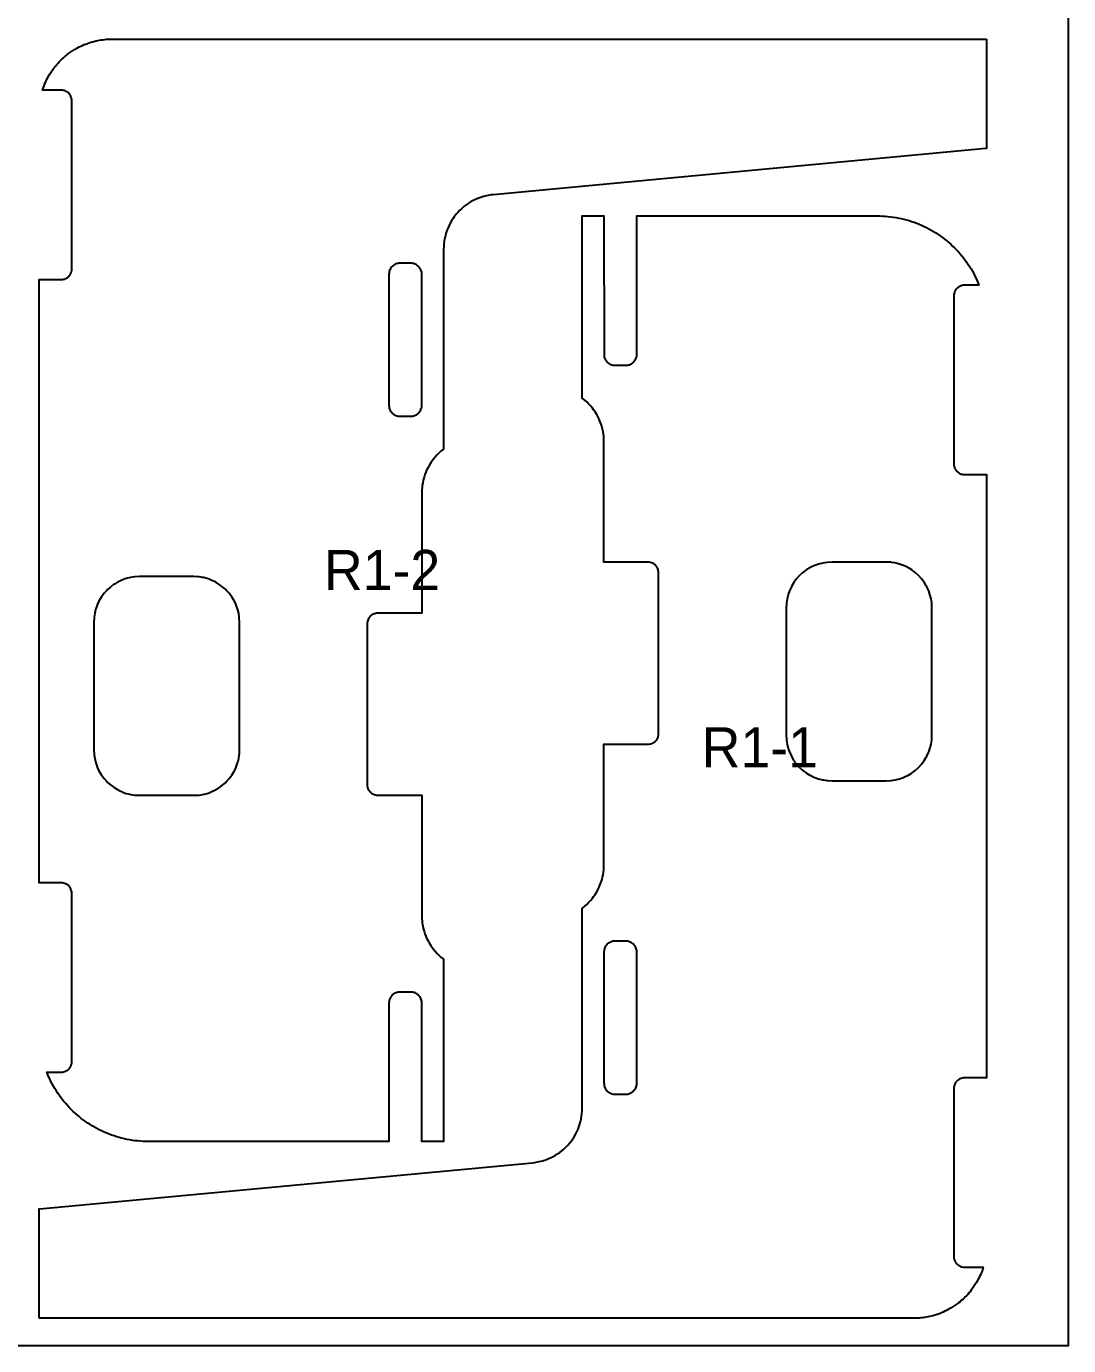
# Model space of a CAD drawing. Header units: millimetres. Extents: x 0 to 59980, y 0 to 1292.
# Drawn here: x 1868 to 2440, y 0 to 724 of the extents above; entities that cross this region are included whole.
import ezdxf

# ---------------------------------------------------------------- set-up
doc = ezdxf.new("R2010")
doc.units = ezdxf.units.MM
for name, color, linetype in [('CUT_IN', 5, 'Continuous'), ('CUT_OUT', 1, 'Continuous'), ('LABEL', 7, 'Continuous'), ('SHEET', 8, 'Continuous')]:
    doc.layers.add(name, color=color, linetype=linetype)

msp = doc.modelspace()

# ---------------------------------------------------------------- linework, layer by layer
at = {"layer": 'CUT_IN'}
for points in [[(2079, 510.01), (2079.59, 510.04), (2079.88, 510.07), (2080.46, 510.19), (2081.02, 510.36), (2081.57, 510.59), (2082.08, 510.86), (2082.57, 511.19), (2082.81, 511.37), (2083.03, 511.56), (2083.45, 511.98), (2083.64, 512.2), (2083.99, 512.68), (2084.29, 513.18), (2084.54, 513.71), (2084.74, 514.27), (2084.82, 514.55), (2084.94, 515.13), (2084.97, 515.42), (2085, 516.01), (2085, 588.01), (2084.97, 588.6), (2084.94, 588.89), (2084.82, 589.47), (2084.65, 590.03), (2084.54, 590.31), (2084.29, 590.84), (2084.15, 591.09), (2083.82, 591.58), (2083.64, 591.82), (2083.45, 592.04), (2083.03, 592.46), (2082.81, 592.65), (2082.33, 593), (2082.08, 593.16), (2081.83, 593.3), (2081.3, 593.55), (2081.02, 593.66), (2080.46, 593.83), (2079.88, 593.95), (2079.29, 594), (2073, 594.01), (2072.41, 593.98), (2072.12, 593.95), (2071.54, 593.83), (2070.98, 593.66), (2070.43, 593.43), (2069.92, 593.16), (2069.67, 593), (2069.19, 592.65), (2068.97, 592.46), (2068.76, 592.25), (2068.55, 592.04), (2068.36, 591.82), (2068.01, 591.34), (2067.85, 591.09), (2067.58, 590.58), (2067.35, 590.03), (2067.18, 589.47), (2067.06, 588.89), (2067.03, 588.6), (2067, 588.01), (2067, 516.01), (2067.03, 515.42), (2067.06, 515.13), (2067.18, 514.55), (2067.35, 513.99), (2067.46, 513.71), (2067.71, 513.18), (2068.01, 512.68), (2068.36, 512.2), (2068.55, 511.98), (2068.97, 511.56), (2069.19, 511.37), (2069.67, 511.02), (2069.92, 510.86), (2070.43, 510.59), (2070.98, 510.36), (2071.54, 510.19), (2072.12, 510.07), (2072.41, 510.04), (2073, 510.01), (2079, 510.01)], [(2300.71, 428.19), (2300.17, 427.96), (2298.22, 427.03), (2297.96, 426.89), (2296.36, 425.93), (2295.87, 425.6), (2294.14, 424.31), (2292.54, 422.87), (2292.12, 422.45), (2290.68, 420.85), (2289.22, 418.88), (2288.1, 417.03), (2287.83, 416.51), (2286.91, 414.55), (2286.8, 414.28), (2286.08, 412.25), (2286, 411.96), (2285.49, 409.87), (2285.16, 407.73), (2285.11, 407.15), (2285, 404.84), (2285, 335.14), (2285.13, 332.54), (2285.16, 332.25), (2285.49, 330.11), (2286.08, 327.73), (2286.8, 325.7), (2286.91, 325.43), (2287.83, 323.47), (2288.1, 322.95), (2289.06, 321.35), (2289.39, 320.86), (2290.68, 319.13), (2292.12, 317.53), (2292.54, 317.11), (2294.14, 315.67), (2296.11, 314.21), (2297.96, 313.09), (2298.48, 312.82), (2300.17, 312.02), (2300.71, 311.79), (2302.74, 311.07), (2304.84, 310.54), (2305.41, 310.43), (2307.26, 310.15), (2307.84, 310.1), (2310.15, 309.99), (2339.85, 309.99), (2342.45, 310.12), (2342.74, 310.15), (2344.88, 310.48), (2347.26, 311.07), (2349.29, 311.79), (2349.56, 311.9), (2351.52, 312.82), (2352.04, 313.09), (2353.64, 314.05), (2354.13, 314.38), (2355.86, 315.67), (2357.46, 317.11), (2357.88, 317.53), (2359.32, 319.13), (2360.78, 321.1), (2361.9, 322.95), (2362.17, 323.47), (2363.09, 325.43), (2363.2, 325.7), (2363.92, 327.73), (2364, 328.02), (2364.51, 330.11), (2364.84, 332.25), (2364.89, 332.83), (2365, 335.14), (2365, 404.84), (2364.87, 407.44), (2364.84, 407.73), (2364.51, 409.87), (2363.92, 412.25), (2363.2, 414.28), (2363.09, 414.55), (2362.17, 416.51), (2361.9, 417.03), (2360.94, 418.63), (2360.61, 419.12), (2359.32, 420.85), (2357.88, 422.45), (2357.46, 422.87), (2355.86, 424.31), (2353.89, 425.77), (2352.04, 426.89), (2351.52, 427.16), (2349.83, 427.96), (2349.29, 428.19), (2347.26, 428.91), (2345.16, 429.44), (2344.59, 429.55), (2342.74, 429.83), (2342.16, 429.88), (2339.85, 429.99), (2310.15, 429.99), (2307.55, 429.86), (2307.26, 429.83), (2305.12, 429.5), (2302.74, 428.91), (2300.71, 428.19)], [(1969.29, 303.81), (1969.83, 304.04), (1971.78, 304.97), (1972.04, 305.11), (1973.64, 306.07), (1974.13, 306.4), (1975.86, 307.69), (1977.46, 309.13), (1977.88, 309.55), (1979.32, 311.15), (1980.78, 313.12), (1981.9, 314.97), (1982.17, 315.49), (1983.09, 317.45), (1983.2, 317.72), (1983.92, 319.75), (1984, 320.04), (1984.51, 322.13), (1984.84, 324.27), (1984.89, 324.85), (1985, 327.16), (1985, 396.86), (1984.87, 399.46), (1984.84, 399.75), (1984.51, 401.89), (1983.92, 404.27), (1983.2, 406.3), (1983.09, 406.57), (1982.17, 408.53), (1981.9, 409.05), (1980.94, 410.65), (1980.61, 411.14), (1979.32, 412.87), (1977.88, 414.47), (1977.46, 414.89), (1975.86, 416.33), (1973.89, 417.79), (1972.04, 418.91), (1971.52, 419.18), (1969.83, 419.98), (1969.29, 420.21), (1967.26, 420.93), (1965.16, 421.46), (1964.59, 421.57), (1962.74, 421.85), (1962.16, 421.9), (1959.85, 422.01), (1930.15, 422.01), (1927.55, 421.88), (1927.26, 421.85), (1925.12, 421.52), (1922.74, 420.93), (1920.71, 420.21), (1920.44, 420.1), (1918.48, 419.18), (1917.96, 418.91), (1916.36, 417.95), (1915.87, 417.62), (1914.14, 416.33), (1912.54, 414.89), (1912.12, 414.47), (1910.68, 412.87), (1909.22, 410.9), (1908.1, 409.05), (1907.83, 408.53), (1906.91, 406.57), (1906.8, 406.3), (1906.08, 404.27), (1906, 403.98), (1905.49, 401.89), (1905.16, 399.75), (1905.11, 399.17), (1905, 396.86), (1905, 327.16), (1905.13, 324.56), (1905.16, 324.27), (1905.49, 322.13), (1906.08, 319.75), (1906.8, 317.72), (1906.91, 317.45), (1907.83, 315.49), (1908.1, 314.97), (1909.06, 313.37), (1909.39, 312.88), (1910.68, 311.15), (1912.12, 309.55), (1912.54, 309.13), (1914.14, 307.69), (1916.11, 306.23), (1917.96, 305.11), (1918.48, 304.84), (1920.17, 304.04), (1920.71, 303.81), (1922.74, 303.09), (1924.84, 302.56), (1925.41, 302.45), (1927.26, 302.17), (1927.84, 302.12), (1930.15, 302.01), (1959.85, 302.01), (1962.45, 302.14), (1962.74, 302.17), (1964.88, 302.5), (1967.26, 303.09), (1969.29, 303.81)], [(2191, 221.99), (2190.41, 221.96), (2190.12, 221.93), (2189.54, 221.81), (2188.98, 221.64), (2188.43, 221.41), (2187.92, 221.14), (2187.43, 220.81), (2187.19, 220.63), (2186.97, 220.44), (2186.55, 220.02), (2186.36, 219.8), (2186.01, 219.32), (2185.71, 218.82), (2185.46, 218.29), (2185.26, 217.73), (2185.18, 217.45), (2185.06, 216.87), (2185.03, 216.58), (2185, 215.99), (2185, 143.99), (2185.03, 143.4), (2185.06, 143.11), (2185.18, 142.53), (2185.35, 141.97), (2185.46, 141.69), (2185.71, 141.16), (2185.85, 140.91), (2186.18, 140.42), (2186.36, 140.18), (2186.55, 139.96), (2186.97, 139.54), (2187.19, 139.35), (2187.67, 139), (2187.92, 138.84), (2188.17, 138.7), (2188.7, 138.45), (2188.98, 138.34), (2189.54, 138.17), (2190.12, 138.05), (2190.71, 138), (2197, 137.99), (2197.59, 138.02), (2197.88, 138.05), (2198.46, 138.17), (2199.02, 138.34), (2199.57, 138.57), (2200.08, 138.84), (2200.33, 139), (2200.81, 139.35), (2201.03, 139.54), (2201.24, 139.75), (2201.45, 139.96), (2201.64, 140.18), (2201.99, 140.66), (2202.15, 140.91), (2202.42, 141.42), (2202.65, 141.97), (2202.82, 142.53), (2202.94, 143.11), (2202.97, 143.4), (2203, 143.99), (2203, 215.99), (2202.97, 216.58), (2202.94, 216.87), (2202.82, 217.45), (2202.65, 218.01), (2202.54, 218.29), (2202.29, 218.82), (2201.99, 219.32), (2201.64, 219.8), (2201.45, 220.02), (2201.03, 220.44), (2200.81, 220.63), (2200.33, 220.98), (2200.08, 221.14), (2199.57, 221.41), (2199.02, 221.64), (2198.46, 221.81), (2197.88, 221.93), (2197.59, 221.96), (2197, 221.99), (2191, 221.99)]]:
    msp.add_lwpolyline(points, close=True, dxfattribs=at)
at = {"layer": 'CUT_OUT'}
for points in [[(2394.99, 717), (2394.99, 657.02), (2394.6, 656.97), (2124.27, 631.63), (2122.88, 631.47), (2121.42, 631.23), (2119.69, 630.85), (2118.55, 630.54), (2118.27, 630.45), (2116.87, 629.99), (2115.76, 629.57), (2114.41, 628.98), (2112.82, 628.19), (2111.54, 627.46), (2110.54, 626.83), (2109.32, 625.99), (2108.15, 625.09), (2107.02, 624.13), (2105.74, 622.91), (2104.92, 622.06), (2103.95, 620.95), (2102.85, 619.55), (2102.17, 618.59), (2101.37, 617.35), (2100.64, 616.07), (2099.97, 614.75), (2099.24, 613.13), (2098.82, 612.03), (2098.26, 610.35), (2097.94, 609.21), (2097.55, 607.48), (2097.35, 606.31), (2097.13, 604.56), (2097.03, 603.08), (2097, 601.83), (2096.99, 492.02), (2095.55, 490.85), (2094.48, 489.89), (2093.45, 488.89), (2092.29, 487.62), (2091.38, 486.51), (2090.69, 485.59), (2089.88, 484.41), (2088.98, 482.94), (2088.43, 481.94), (2087.68, 480.39), (2087.22, 479.34), (2086.71, 478), (2086.27, 476.64), (2085.82, 474.98), (2085.52, 473.57), (2085.29, 472.16), (2085.15, 471.02), (2085.04, 469.59), (2085, 468.09), (2085, 402.01), (2061, 402.01), (2060.41, 401.98), (2060.12, 401.95), (2059.54, 401.83), (2058.98, 401.66), (2058.43, 401.43), (2057.92, 401.16), (2057.67, 401), (2057.19, 400.65), (2056.97, 400.46), (2056.76, 400.25), (2056.55, 400.04), (2056.36, 399.82), (2056.01, 399.34), (2055.85, 399.09), (2055.58, 398.58), (2055.35, 398.03), (2055.18, 397.47), (2055.06, 396.89), (2055.03, 396.6), (2055, 396.01), (2055, 308.01), (2055.03, 307.42), (2055.06, 307.13), (2055.18, 306.55), (2055.26, 306.27), (2055.46, 305.71), (2055.71, 305.18), (2055.85, 304.93), (2056.01, 304.68), (2056.36, 304.2), (2056.55, 303.98), (2056.97, 303.56), (2057.19, 303.37), (2057.67, 303.02), (2057.92, 302.86), (2058.43, 302.59), (2058.98, 302.36), (2059.26, 302.27), (2059.54, 302.19), (2060.12, 302.07), (2060.41, 302.04), (2061, 302.01), (2085, 302.01), (2085, 235.93), (2085.04, 234.43), (2085.15, 233), (2085.29, 231.86), (2085.52, 230.45), (2085.82, 229.04), (2086.27, 227.38), (2086.71, 226.02), (2087.22, 224.68), (2087.68, 223.63), (2088.43, 222.08), (2088.98, 221.08), (2089.88, 219.61), (2090.69, 218.43), (2091.38, 217.51), (2092.29, 216.4), (2093.45, 215.13), (2094.48, 214.13), (2095.55, 213.17), (2096.99, 212), (2096.99, 112.02), (2085, 112.01), (2084.99, 188.3), (2084.94, 188.89), (2084.82, 189.47), (2084.65, 190.03), (2084.54, 190.31), (2084.42, 190.58), (2084.15, 191.09), (2083.82, 191.58), (2083.64, 191.82), (2083.45, 192.04), (2083.03, 192.46), (2082.81, 192.65), (2082.33, 193), (2081.83, 193.3), (2081.3, 193.55), (2080.74, 193.75), (2080.46, 193.83), (2079.88, 193.95), (2079.59, 193.98), (2079, 194.01), (2072.71, 194), (2072.12, 193.95), (2071.54, 193.83), (2070.98, 193.66), (2070.7, 193.55), (2070.43, 193.43), (2069.92, 193.16), (2069.43, 192.83), (2069.19, 192.65), (2068.97, 192.46), (2068.55, 192.04), (2068.36, 191.82), (2068.01, 191.34), (2067.85, 191.09), (2067.71, 190.84), (2067.46, 190.31), (2067.35, 190.03), (2067.18, 189.47), (2067.06, 188.89), (2067.03, 188.6), (2067, 188.01), (2067, 112.01), (1934.98, 112.01), (1933.49, 112.03), (1932.02, 112.08), (1930.62, 112.17), (1929.08, 112.3), (1927.69, 112.46), (1926.23, 112.65), (1924.71, 112.9), (1923.26, 113.17), (1921.89, 113.46), (1920.46, 113.8), (1918.96, 114.19), (1917.55, 114.6), (1916.14, 115.05), (1914.75, 115.53), (1913.37, 116.04), (1912.07, 116.56), (1910.65, 117.17), (1909.31, 117.79), (1907.99, 118.43), (1906.68, 119.11), (1905.39, 119.82), (1904.12, 120.57), (1902.93, 121.3), (1901.7, 122.1), (1900.48, 122.93), (1899.23, 123.84), (1898.06, 124.73), (1896.91, 125.65), (1895.78, 126.6), (1894.73, 127.53), (1893.65, 128.53), (1892.6, 129.56), (1891.52, 130.66), (1890.52, 131.74), (1889.59, 132.79), (1888.64, 133.92), (1887.72, 135.07), (1886.83, 136.24), (1885.92, 137.49), (1885.09, 138.71), (1884.29, 139.94), (1883.56, 141.13), (1882.81, 142.4), (1882.1, 143.69), (1881.42, 145), (1880.78, 146.32), (1880.16, 147.66), (1879.55, 149.08), (1879.19, 150.01), (1887.29, 150.02), (1887.88, 150.07), (1888.46, 150.19), (1889.02, 150.36), (1889.3, 150.47), (1889.83, 150.72), (1890.33, 151.02), (1890.81, 151.37), (1891.03, 151.56), (1891.45, 151.98), (1891.64, 152.2), (1891.99, 152.68), (1892.15, 152.93), (1892.42, 153.44), (1892.54, 153.71), (1892.65, 153.99), (1892.82, 154.55), (1892.94, 155.13), (1892.97, 155.42), (1893, 156.01), (1893, 248.01), (1892.97, 248.6), (1892.94, 248.89), (1892.82, 249.47), (1892.74, 249.75), (1892.65, 250.03), (1892.42, 250.58), (1892.15, 251.09), (1891.99, 251.34), (1891.64, 251.82), (1891.45, 252.04), (1891.03, 252.46), (1890.81, 252.65), (1890.33, 253), (1890.08, 253.16), (1889.83, 253.3), (1889.3, 253.55), (1889.02, 253.66), (1888.46, 253.83), (1887.88, 253.95), (1887.59, 253.98), (1887, 254.01), (1875, 254.01), (1875, 585.01), (1887, 585.01), (1887.59, 585.04), (1887.88, 585.07), (1888.46, 585.19), (1889.02, 585.36), (1889.57, 585.59), (1890.08, 585.86), (1890.33, 586.02), (1890.81, 586.37), (1891.03, 586.56), (1891.45, 586.98), (1891.64, 587.2), (1891.99, 587.68), (1892.15, 587.93), (1892.42, 588.44), (1892.65, 588.99), (1892.74, 589.27), (1892.82, 589.55), (1892.94, 590.13), (1892.97, 590.42), (1893, 591.01), (1893, 683.01), (1892.97, 683.6), (1892.94, 683.89), (1892.82, 684.47), (1892.74, 684.75), (1892.65, 685.03), (1892.42, 685.58), (1892.15, 686.09), (1891.99, 686.34), (1891.64, 686.82), (1891.45, 687.04), (1891.03, 687.46), (1890.81, 687.65), (1890.33, 688), (1890.08, 688.16), (1889.83, 688.3), (1889.3, 688.55), (1888.74, 688.75), (1888.46, 688.83), (1887.88, 688.95), (1887.59, 688.98), (1887, 689.01), (1876.85, 689.01), (1877.03, 689.59), (1877.35, 690.52), (1877.69, 691.44), (1878.03, 692.28), (1878.42, 693.19), (1878.86, 694.15), (1879.25, 694.96), (1879.74, 695.9), (1880.71, 697.61), (1881.76, 699.26), (1882.89, 700.87), (1883.44, 701.59), (1884.1, 702.41), (1884.69, 703.11), (1885.39, 703.9), (1886.06, 704.62), (1886.69, 705.27), (1887.39, 705.95), (1888.11, 706.62), (1888.9, 707.32), (1889.6, 707.91), (1890.42, 708.57), (1891.14, 709.12), (1892.75, 710.25), (1894.4, 711.3), (1896.11, 712.27), (1897.05, 712.76), (1897.86, 713.15), (1898.82, 713.59), (1899.73, 713.98), (1900.57, 714.32), (1901.49, 714.66), (1903.35, 715.28), (1904.37, 715.57), (1906.27, 716.05), (1907.23, 716.25), (1908.2, 716.43), (1909.09, 716.57), (1910.14, 716.71), (1911.12, 716.82), (1912.02, 716.9), (1913.98, 717), (2394.99, 717)], [(1875.01, 15), (1875.01, 74.98), (1875.4, 75.03), (2145.73, 100.37), (2147.12, 100.53), (2148.58, 100.77), (2150.31, 101.15), (2151.45, 101.46), (2151.73, 101.55), (2153.13, 102.01), (2154.24, 102.43), (2155.59, 103.02), (2157.18, 103.81), (2158.46, 104.54), (2159.46, 105.17), (2160.68, 106.01), (2161.85, 106.91), (2162.98, 107.87), (2164.26, 109.09), (2165.08, 109.94), (2166.05, 111.05), (2167.15, 112.45), (2167.83, 113.41), (2168.63, 114.65), (2169.36, 115.93), (2170.03, 117.25), (2170.76, 118.87), (2171.18, 119.97), (2171.74, 121.65), (2172.06, 122.79), (2172.45, 124.52), (2172.65, 125.69), (2172.87, 127.44), (2172.97, 128.92), (2173, 130.17), (2173.01, 239.98), (2174.45, 241.15), (2175.52, 242.11), (2176.55, 243.11), (2177.71, 244.38), (2178.62, 245.49), (2179.31, 246.41), (2180.12, 247.59), (2181.02, 249.06), (2181.57, 250.06), (2182.32, 251.61), (2182.78, 252.66), (2183.29, 254), (2183.73, 255.36), (2184.18, 257.02), (2184.48, 258.43), (2184.71, 259.84), (2184.85, 260.98), (2184.96, 262.41), (2185, 263.91), (2185, 329.99), (2209, 329.99), (2209.59, 330.02), (2209.88, 330.05), (2210.46, 330.17), (2211.02, 330.34), (2211.57, 330.57), (2212.08, 330.84), (2212.33, 331), (2212.81, 331.35), (2213.03, 331.54), (2213.24, 331.75), (2213.45, 331.96), (2213.64, 332.18), (2213.99, 332.66), (2214.15, 332.91), (2214.42, 333.42), (2214.65, 333.97), (2214.82, 334.53), (2214.94, 335.11), (2214.97, 335.4), (2215, 335.99), (2215, 423.99), (2214.97, 424.58), (2214.94, 424.87), (2214.82, 425.45), (2214.74, 425.73), (2214.54, 426.29), (2214.29, 426.82), (2214.15, 427.07), (2213.99, 427.32), (2213.64, 427.8), (2213.45, 428.02), (2213.03, 428.44), (2212.81, 428.63), (2212.33, 428.98), (2212.08, 429.14), (2211.57, 429.41), (2211.02, 429.64), (2210.74, 429.73), (2210.46, 429.81), (2209.88, 429.93), (2209.59, 429.96), (2209, 429.99), (2185, 429.99), (2185, 496.07), (2184.96, 497.57), (2184.85, 499), (2184.71, 500.14), (2184.48, 501.55), (2184.18, 502.96), (2183.73, 504.62), (2183.29, 505.98), (2182.78, 507.32), (2182.32, 508.37), (2181.57, 509.92), (2181.02, 510.92), (2180.12, 512.39), (2179.31, 513.57), (2178.62, 514.49), (2177.71, 515.6), (2176.55, 516.87), (2175.52, 517.87), (2174.45, 518.83), (2173.01, 520), (2173.01, 619.98), (2185, 619.99), (2185.01, 543.7), (2185.06, 543.11), (2185.18, 542.53), (2185.35, 541.97), (2185.46, 541.69), (2185.58, 541.42), (2185.85, 540.91), (2186.18, 540.42), (2186.36, 540.18), (2186.55, 539.96), (2186.97, 539.54), (2187.19, 539.35), (2187.67, 539), (2188.17, 538.7), (2188.7, 538.45), (2189.26, 538.25), (2189.54, 538.17), (2190.12, 538.05), (2190.41, 538.02), (2191, 537.99), (2197.29, 538), (2197.88, 538.05), (2198.46, 538.17), (2199.02, 538.34), (2199.3, 538.45), (2199.57, 538.57), (2200.08, 538.84), (2200.57, 539.17), (2200.81, 539.35), (2201.03, 539.54), (2201.45, 539.96), (2201.64, 540.18), (2201.99, 540.66), (2202.15, 540.91), (2202.29, 541.16), (2202.54, 541.69), (2202.65, 541.97), (2202.82, 542.53), (2202.94, 543.11), (2202.97, 543.4), (2203, 543.99), (2203, 619.99), (2335.02, 619.99), (2336.51, 619.97), (2337.98, 619.92), (2339.38, 619.83), (2340.92, 619.7), (2342.31, 619.54), (2343.77, 619.35), (2345.29, 619.1), (2346.74, 618.83), (2348.11, 618.54), (2349.54, 618.2), (2351.04, 617.81), (2352.45, 617.4), (2353.86, 616.95), (2355.25, 616.47), (2356.63, 615.96), (2357.93, 615.44), (2359.35, 614.83), (2360.69, 614.21), (2362.01, 613.57), (2363.32, 612.89), (2364.61, 612.18), (2365.88, 611.43), (2367.07, 610.7), (2368.3, 609.9), (2369.52, 609.07), (2370.77, 608.16), (2371.94, 607.27), (2373.09, 606.35), (2374.22, 605.4), (2375.27, 604.47), (2376.35, 603.47), (2377.4, 602.44), (2378.48, 601.34), (2379.48, 600.26), (2380.41, 599.21), (2381.36, 598.08), (2382.28, 596.93), (2383.17, 595.76), (2384.08, 594.51), (2384.91, 593.29), (2385.71, 592.06), (2386.44, 590.87), (2387.19, 589.6), (2387.9, 588.31), (2388.58, 587), (2389.22, 585.68), (2389.84, 584.34), (2390.45, 582.92), (2390.81, 581.99), (2382.71, 581.98), (2382.12, 581.93), (2381.54, 581.81), (2380.98, 581.64), (2380.7, 581.53), (2380.17, 581.28), (2379.67, 580.98), (2379.19, 580.63), (2378.97, 580.44), (2378.55, 580.02), (2378.36, 579.8), (2378.01, 579.32), (2377.85, 579.07), (2377.58, 578.56), (2377.46, 578.29), (2377.35, 578.01), (2377.18, 577.45), (2377.06, 576.87), (2377.03, 576.58), (2377, 575.99), (2377, 483.99), (2377.03, 483.4), (2377.06, 483.11), (2377.18, 482.53), (2377.26, 482.25), (2377.35, 481.97), (2377.58, 481.42), (2377.85, 480.91), (2378.01, 480.66), (2378.36, 480.18), (2378.55, 479.96), (2378.97, 479.54), (2379.19, 479.35), (2379.67, 479), (2379.92, 478.84), (2380.17, 478.7), (2380.7, 478.45), (2380.98, 478.34), (2381.54, 478.17), (2382.12, 478.05), (2382.41, 478.02), (2383, 477.99), (2395, 477.99), (2395, 146.99), (2383, 146.99), (2382.41, 146.96), (2382.12, 146.93), (2381.54, 146.81), (2380.98, 146.64), (2380.43, 146.41), (2379.92, 146.14), (2379.67, 145.98), (2379.19, 145.63), (2378.97, 145.44), (2378.55, 145.02), (2378.36, 144.8), (2378.01, 144.32), (2377.85, 144.07), (2377.58, 143.56), (2377.35, 143.01), (2377.26, 142.73), (2377.18, 142.45), (2377.06, 141.87), (2377.03, 141.58), (2377, 140.99), (2377, 48.99), (2377.03, 48.4), (2377.06, 48.11), (2377.18, 47.53), (2377.26, 47.25), (2377.35, 46.97), (2377.58, 46.42), (2377.85, 45.91), (2378.01, 45.66), (2378.36, 45.18), (2378.55, 44.96), (2378.97, 44.54), (2379.19, 44.35), (2379.67, 44), (2379.92, 43.84), (2380.17, 43.7), (2380.7, 43.45), (2381.26, 43.25), (2381.54, 43.17), (2382.12, 43.05), (2382.41, 43.02), (2383, 42.99), (2393.15, 42.99), (2392.97, 42.41), (2392.65, 41.48), (2392.31, 40.56), (2391.97, 39.72), (2391.58, 38.81), (2391.14, 37.85), (2390.75, 37.04), (2390.26, 36.1), (2389.29, 34.39), (2388.24, 32.74), (2387.11, 31.13), (2386.56, 30.41), (2385.9, 29.59), (2385.31, 28.89), (2384.61, 28.1), (2383.94, 27.38), (2383.31, 26.73), (2382.61, 26.05), (2381.89, 25.38), (2381.1, 24.68), (2380.4, 24.09), (2379.58, 23.43), (2378.86, 22.88), (2377.25, 21.75), (2375.6, 20.7), (2373.89, 19.73), (2372.95, 19.24), (2372.14, 18.85), (2371.18, 18.41), (2370.27, 18.02), (2369.43, 17.68), (2368.51, 17.34), (2366.65, 16.72), (2365.63, 16.43), (2363.73, 15.95), (2362.77, 15.75), (2361.8, 15.57), (2360.91, 15.43), (2359.86, 15.29), (2358.88, 15.18), (2357.98, 15.1), (2356.02, 15), (1875.01, 15)]]:
    msp.add_lwpolyline(points, close=True, dxfattribs=at)
at = {"layer": 'SHEET'}
msp.add_lwpolyline([(0, 0), (2440, 0), (2440, 1220), (0, 1220)], close=True, dxfattribs=at)

# ---------------------------------------------------------------- texts
at = {"layer": 'LABEL'}
for s, p in [('R1-2', (2031.34, 414.68)), ('R1-1', (2238.66, 317.32))]:
    msp.add_text(s, height=22, dxfattribs=at).set_placement(p)

doc.saveas('drawing.dxf')
